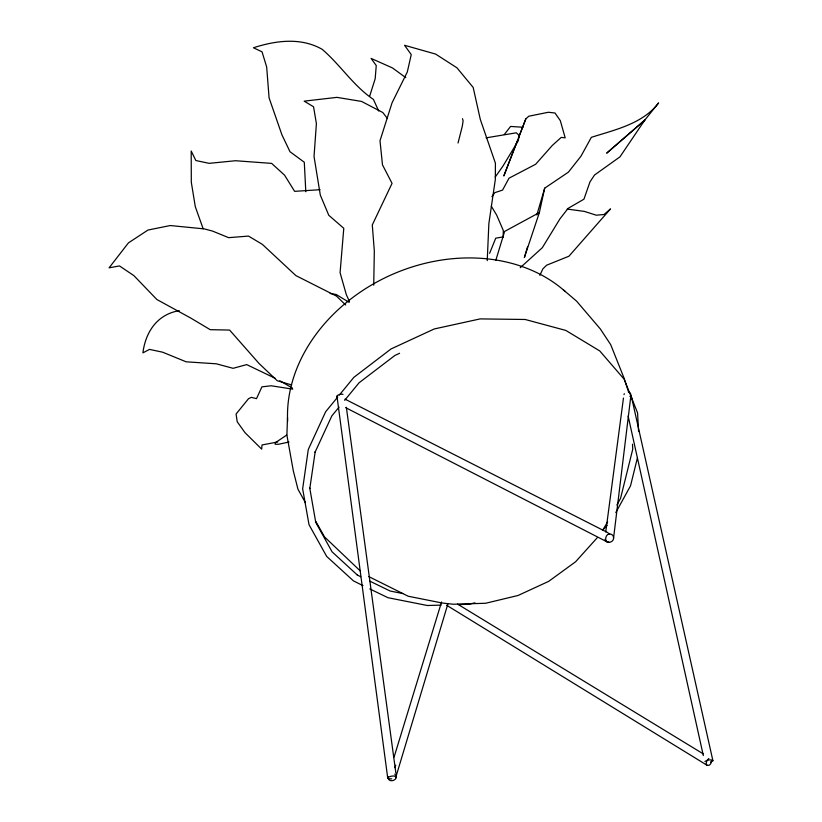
<?xml version="1.0" encoding="UTF-8"?>
<svg xmlns="http://www.w3.org/2000/svg" width="822" height="822" viewBox="0 0 822 822"><rect width="100%" height="100%" fill="white"/><g stroke="black" fill="none" stroke-linecap="round" stroke-linejoin="round"><path stroke-width="1.23" d="M373.722 285.203L374.329 251.07L372.284 224.951L392.053 183.347L382.477 164.842L380.011 140.726L392.053 102.812L407.301 71.997L411.247 54.581L404.547 45.282L435.598 54.067L456.95 67.815L473.174 87.43L480.325 119.488L495.409 163.157L495.347 179.34L488.864 223.574L487.241 260.656M503.167 237.455L503.29 230.417L496.663 215.087L491.299 206.188M287.505 417.525L286.899 435.136L293.31 470.811L297.934 489.162L305.383 502.622M388.118 776.564C387.316 784.486 400.766 779.585 394.796 774.129M711.667 760.494L710.938 763.309A3.442 2.014 -60.7 0 1 709.026 765.282L707.074 765.272L446.593 605.228M604.992 539.335C605.567 542.047 608.979 543.095 611.229 541.76A5.179 4.788 10.7 0 0 613.428 539.201L630.926 395.31L630.556 393.594A3.093 2.928 7.8 0 0 628.501 392.032M605.752 531.947L623.466 398.033M630.741 396.214L630.926 395.31M527.58 246.61L524.374 257.574L539.366 212.579L544.688 188.166L568.423 172.137L580.99 156.18L591.337 137.336C615 129.763 642.783 123.855 658.607 102.914L644.767 120.135L619.963 156.858L594.532 175.014L590.001 181.847L583.939 199.191L568.084 208.377L559.926 218.899L542.335 247.689L520.234 267.725M637.399 457.946L630.515 485.853L615.781 512.609M458.039 143.007L462.303 126.208L463.105 120.865L462.498 118.687M536.848 214.953L544.688 188.166M395.659 777.756L447.846 604.078M395.002 767.645L395.742 765.19M495.789 260.399L504.605 231.434L539.366 212.579M394.098 757.031L441.558 601.992M369.653 96.236L375.181 78.727L376.25 65.565L371.102 58.403L392.505 67.959L405.801 77.669M517.1 141.528L503.824 175.97L525.792 118.954L528.772 116.221L548.377 112.265L555.004 113.004L560.327 120.67L565.187 137.849L561.251 137.387L552.281 145.473L535.646 164.266L509.003 178.189L502.561 190.108L494.854 192.636L491.895 196.684M629.888 396.348L631.543 397.16L631.091 398.475M518.466 137.962L525.792 118.954M489.604 253.33L495.738 238.175L503.3 236.88M539.859 275.36L542.839 268.907L546.589 265.218L568.937 256.217L610.51 208.901L604.057 214.511L596.258 215.2L584.401 211.408L567.242 209.065M607.653 521.795L602.598 530.385M616.88 505.027L620.559 498.317L632.735 449.254L632.498 444.209M396.307 777.191L394.498 776.05A4.901 1.613 -8.3 0 0 391.221 776.225L388.436 777.109A3.596 1.182 -8.3 0 0 387.768 778.177L389.607 778.814A4.901 1.623 -8.3 0 0 391.745 778.794M631.645 397.581L712.91 760.73L710.64 762.097M495.183 177.11L503.074 165.9L518.25 140.768L519.227 135.548L516.339 132.804L486.121 137.839M504.318 134.5L510.575 126.434L523.039 127.256M337.75 396.995L325.646 411.75L308.281 449.49L302.65 488.813L309.031 524.734L326.683 556.422L353.481 580.907L362.985 585.634M339.363 395.022L353.881 377.319L391.036 348.949L434.273 328.954L480.192 318.895L525.186 319.481L565.824 330.434L599.741 350.922L624.155 379.199L637.574 412.911L638.591 431.529M339.034 407.157L331.811 415.942L315.001 452.336L315.175 451.843L309.802 488.556L309.74 487.97L315.761 522.422L315.473 521.878L332.067 551.819L357.745 575.4L357.323 575.071L360.714 576.725M344.654 400.324L359.101 382.754L394.961 355.412L399.595 353.265M602.947 529.985L607.119 525.34M597.121 537.876L575.595 561.775L548.685 581.36L518.055 595.477L485.566 603.276L453.189 604.232L442.318 603.04L408.215 596.238L368.698 576.551M704.916 761.501C707.054 760.196 710.948 758.953 712.91 760.73M708.862 758.47L706.951 760.453L706.211 763.268A4.696 2.743 -60.7 0 0 707.074 765.272M286.775 435.033L275.432 442.647L275.123 444.24L278.278 444.312L289.005 442.041M179.309 310.665C157.454 314.199 145.545 331.8 142.915 352.864L149.501 349.391L162.622 352.196L186.152 361.814L216.32 363.807L233.109 368.318L246.692 364.598L275.38 378.397M474.962 602.814L468.859 604.273L458.799 604.571M608.403 534.187L610.674 534.156A3.802 3.514 10.6 0 1 613.202 536.047L613.654 538.122M608.742 542.037L607.17 541.924L345.692 407.661M609.698 533.786C606.163 533.981 604.591 538.955 606.482 541.554M277.744 441.969L262.023 444.959L261.694 449.161L244.966 432.619L237.209 421.768L236.078 414.021L248.491 398.732L251.327 397.355L256.515 398.649L261.899 386.854L271.209 385.775L292.755 389.145M320.097 189.697L294.625 191.351L284.576 175.178L271.65 163.393L235.524 160.732L209.189 163.342L195.841 160.526L191.197 151.001L191.31 182.279L195.287 206.661L203.147 228.773M441.209 605.095L427.389 605.506L387.984 597.707L369.797 588.922M330.105 293.454L336.229 294.512L349.165 302.362M402.718 593.535L390.152 591.028L369.777 581.123M291.646 384.943L277.23 380.73L259.012 363.458L229.605 330.064L210.206 329.673L190.663 318.001L156.868 299.516L133.935 275.668L119.478 265.927L109.09 267.828L128.427 242.891L147.95 230.057L170.277 225.536L204.339 228.906L212.579 231.095L228.639 237.661L248.501 236.089L262.403 244.401L295.899 275.617L336.517 296.125L345.651 304.962M345.045 399.163L608.167 532.831M279.799 380.73L292.509 388.128M457.566 604.108L703.139 753.815M563.419 289.909L576.612 301.171L600.307 328.923L610.695 344.644L624.011 377.997L628.717 392.402M360.406 571.054L324.587 536.982L315.946 521.651M337.4 397.129L337.061 396.718A3.216 1.603 -7.7 0 1 337.595 395.32L340.072 394.334A4.387 2.189 -7.7 0 1 343.021 394.344M387.511 118.574L382.805 112.532L361.557 101.425L336.917 97.366L304.171 101.147L313.552 106.788L316.398 123.598L314.035 156.499L320.303 195.071L328.779 215.282L343.781 228.3L340.082 272.699L346.35 294.738L349.484 301.561M378.685 110.991L373.424 99.421C353.398 85.93 340.442 64.938 322.183 49.32C300.831 37.144 275.822 40.555 253.443 47.768L262.043 51.837L266.677 67.014L269.082 97.859L281.895 134.757L290.002 151.731L304.294 162.253L305.805 191.742M628.131 416.024L703.324 755.582M346.35 407.239L395.885 773.214M336.979 396.255L387.696 777.838M287.638 421.296A161.729 130.451 -23.8 0 1 387.943 276.398A161.729 130.451 -23.8 0 1 565.331 291.584M623.98 394.611A4.213 3.987 7.8 0 1 624.391 393.759M644.767 120.135L606.842 153.026L644.767 120.135"/></g></svg>
